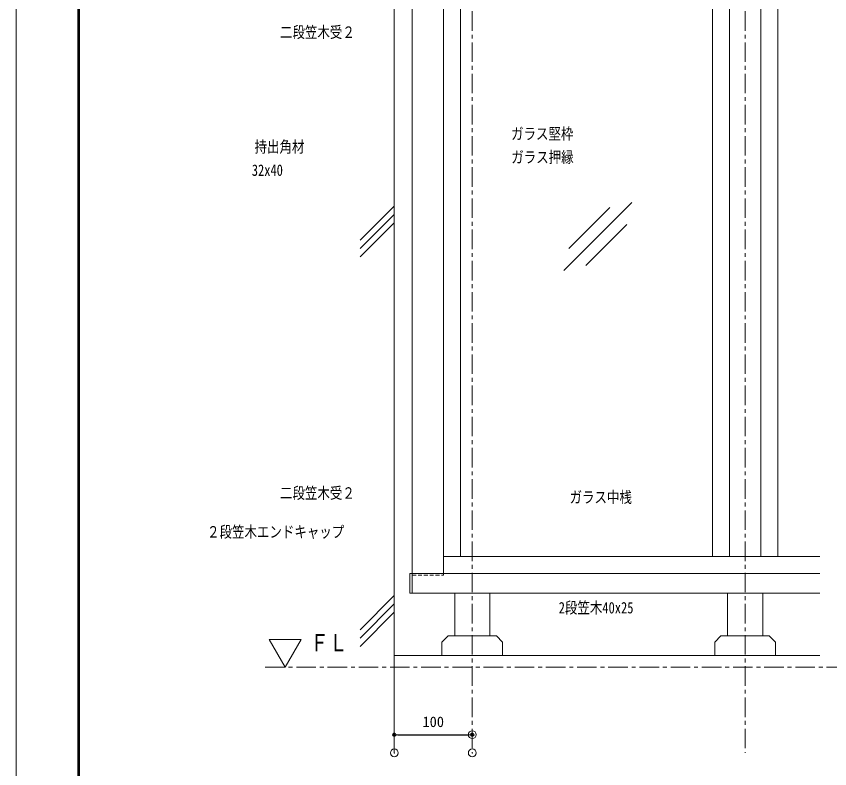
# Model space of a CAD drawing. Units: millimetres, scale not verified. Extents: x -3554 to 3554, y -1188 to 1188.
# Drawn here: x -3554 to -2511, y -619 to 346 of the extents above; entities that cross this region are included whole.
import ezdxf
from ezdxf.enums import TextEntityAlignment as Align

# ---------------------------------------------------------------- set-up
doc = ezdxf.new("R2010")
doc.units = ezdxf.units.MM
doc.header["$LTSCALE"] = 20
doc.header["$PDMODE"] = 32
doc.header["$PDSIZE"] = 10
doc.linetypes.add('USER1', pattern=[2, 1.25, -0.25, 0.25, -0.25])
doc.linetypes.add('USER3', pattern=[0.375, 0.25, -0.125])
for name, color, linetype, lineweight in [('0-0_0', 7, 'Continuous', 18), ('0-1_DEFPOINTS', 7, 'Continuous', 18), ('0-4_WAKU', 7, 'Continuous', 18), ('0-5_6ﾊｯﾁﾝｸﾞ', 4, 'Continuous', 18), ('0-6_2躯体線', 4, 'Continuous', 18), ('0-7_3中心線', 2, 'USER1', 18), ('0-A_42ｱﾙﾐ部品', 6, 'Continuous', 18), ('0-D_4アルミ', 6, 'Continuous', 18), ('0-F_KIJUN-A', 2, 'USER1', 18)]:
    doc.layers.add(name, color=color, linetype=linetype, lineweight=lineweight)
doc.layers.add('1-0_1寸法', color=7, linetype='Continuous')
doc.styles.add('ＭＳ ゴシック', font='')
doc.styles.get('ＭＳ ゴシック').set_extended_font_data('MS Gothic')

# ---------------------------------------------------------------- blocks, each defined once
blk = doc.blocks.new('_ORIGIN2')
at = {"layer": '0-0_0'}
blk.add_line((-0.5, 0), (-1, 0), dxfattribs=at)
for radius in [0.5, 0.25]:
    blk.add_circle((0, 0), radius, dxfattribs=at)
blk = doc.blocks.new('D24')
at = {"layer": '0-1_DEFPOINTS'}
for p in [(-955.44, -151.63), (-1055.44, -174.95), (-955.44, -174.95)]:
    blk.add_point(p, dxfattribs=at)
at = {"layer": '1-0_1寸法'}
blk.add_line((-1050.84, -151.63), (-960.04, -151.63), dxfattribs=at)
at = {"layer": '1-0_1寸法', "xscale": 4.6, "yscale": 4.6, "rotation": 180}
blk.add_blockref('_ORIGIN2', (-1055.44, -151.63), dxfattribs=at)
at = {"layer": '1-0_1寸法', "xscale": 4.6, "yscale": 4.6}
blk.add_blockref('_ORIGIN2', (-955.44, -151.63), dxfattribs=at)
at = {"layer": '1-0_1寸法', "style": 'ＭＳ ゴシック'}
blk.add_text('100', height=13.49, dxfattribs=at).set_placement((-1019.24, -145.88), align=Align.BOTTOM_LEFT)

msp = doc.modelspace()

# ---------------------------------------------------------------- linework, layer by layer
at = {"layer": '0-0_0'}
for p, q in [((-2991.82, -448.89), (-2991.82, -393.89)), ((-2946.82, -393.89), (-2946.82, -448.89)), ((-2641.82, -448.89), (-2641.82, -393.89)), ((-2596.82, -393.89), (-2596.82, -448.89))]:
    msp.add_line(p, q, dxfattribs=at)
for points in [[(-3209.14, -488.89), (-3188.6, -453.32), (-3229.68, -453.32)], [(-3008.32, -473.89), (-2930.32, -473.89), (-2930.32, -456.89), (-2938.32, -448.89), (-3000.32, -448.89), (-3008.32, -456.89)], [(-2658.32, -473.89), (-2580.32, -473.89), (-2580.32, -456.89), (-2588.32, -448.89), (-2650.32, -448.89), (-2658.32, -456.89)]]:
    msp.add_lwpolyline(points, close=True, dxfattribs=at)
at = {"layer": '0-1_DEFPOINTS', "color": 5}
msp.add_line((-3554.14, 1188), (-3554.14, -1188), dxfattribs=at)
at = {"layer": '0-4_WAKU'}
for p, q in [((-3475.34, 1133.2), (-3475.34, -1129.2)), ((-3474.74, 1132.6), (-3474.74, -1128.6)), ((-3474.14, 1132), (-3474.14, -1128)), ((-3473.54, 1131.4), (-3473.54, -1127.4)), ((-3472.94, 1130.8), (-3472.94, -1126.8))]:
    msp.add_line(p, q, dxfattribs=at)
at = {"layer": '0-5_6ﾊｯﾁﾝｸﾞ'}
for p, q in [((-2851.99, 19.56), (-2764.53, 107.02)), ((-2845.44, 47.99), (-2792.96, 100.47)), ((-2823.56, 26.11), (-2771.08, 78.59))]:
    msp.add_line(p, q, dxfattribs=at)
at = {"layer": '0-6_2躯体線'}
for p, q in [((-3069.32, 704.61), (-3069.32, -598.89)), ((-3069.32, 102.23), (-3113.15, 58.4)), ((-3069.32, 91.62), (-3113.15, 47.79)), ((-3069.32, 81.01), (-3113.15, 37.18)), ((-3069.32, -397.22), (-3113.15, -441.05)), ((-3069.32, -407.83), (-3113.15, -451.66)), ((-3069.32, -418.44), (-3113.15, -462.27)), ((-3069.32, -473.89), (-2523.53, -473.89))]:
    msp.add_line(p, q, dxfattribs=at)
at = {"layer": '0-7_3中心線'}
for p, q in [((-2969.32, 672.09), (-2969.32, -598.89)), ((-2619.32, 672.09), (-2619.32, -598.89))]:
    msp.add_line(p, q, dxfattribs=at)
at = {"layer": '0-A_42ｱﾙﾐ部品'}
for p, q in [((-3046.32, -368.89), (-3046.32, 466.11)), ((-3006.32, -368.89), (-3006.32, 466.11)), ((-2984.32, -346.89), (-2984.32, 444.11)), ((-2661.32, -346.89), (-2661.32, 444.11)), ((-2639.32, -346.89), (-2639.32, 444.11)), ((-2599.32, -346.89), (-2599.32, 444.11)), ((-2577.32, -346.89), (-2577.32, 444.11)), ((-3006.32, -346.89), (-2523.53, -346.89)), ((-3049.32, -368.89), (-2523.53, -368.89)), ((-3049.32, -393.89), (-2523.53, -393.89))]:
    msp.add_line(p, q, dxfattribs=at)
at = {"layer": '0-A_42ｱﾙﾐ部品', "linetype": 'USER3'}
msp.add_lwpolyline([(-3006.32, -368.89), (-3046.32, -368.89), (-3046.32, -370.89), (-3006.32, -370.89)], close=True, dxfattribs=at)
at = {"layer": '0-D_4アルミ'}
for p, q in [((-3049.32, -368.89), (-3049.32, -393.89)), ((-3046.32, -368.89), (-3046.32, -393.89))]:
    msp.add_line(p, q, dxfattribs=at)
at = {"layer": '0-F_KIJUN-A'}
msp.add_line((-3234.8, -488.89), (-1607.95, -488.89), dxfattribs=at)

# ---------------------------------------------------------------- block references
at = {"layer": '1-0_1寸法'}
msp.add_blockref('D24', (-2013.88, -423.94), dxfattribs=at)

# ---------------------------------------------------------------- texts
at = {"layer": '0-0_0', "style": 'ＭＳ ゴシック', "width": 0.8}
for s, height, p in [('二段笠木受２', 14.66, (-3215.89, 313.63)), ('ガラス堅枠', 14.66, (-2919.57, 183.34)), ('持出角材', 14.66, (-3248.54, 166.63)), ('ガラス押縁', 14.66, (-2919.32, 153.33)), ('32x40', 14.66, (-3252.05, 136.69)), ('二段笠木受２', 14.66, (-3215.89, -277.36)), ('ガラス中桟', 14.66, (-2844.53, -282.73)), ('２段笠木エンドキャップ', 14.66, (-3309.43, -327.19)), ('2段笠木40x25', 14.66, (-2858.42, -424.43)), ('ＦＬ', 21.99, (-3177.19, -475.13))]:
    msp.add_text(s, height=height, dxfattribs=at).set_placement(p, align=Align.BOTTOM_LEFT)

doc.saveas('drawing.dxf')
